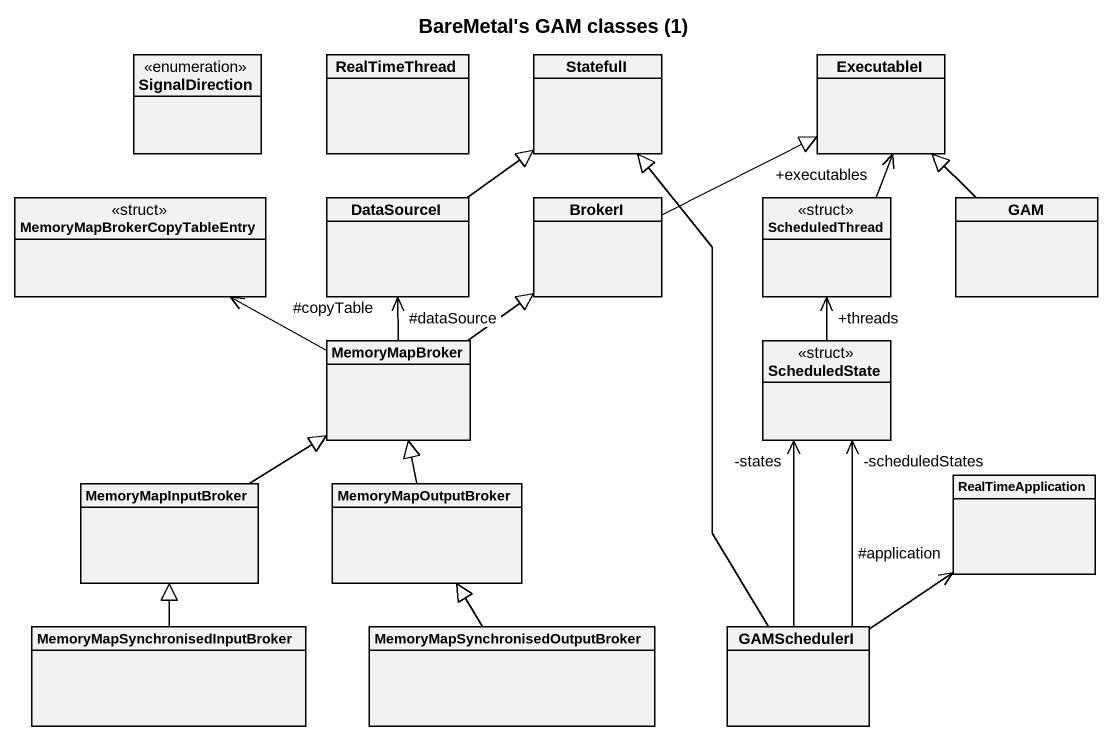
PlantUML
@startuml
title BareMetal's GAM classes (1)
hide circle
hide empty members
enum SignalDirection
class RealTimeThread
class StatefulI
class ExecutableI
class "MemoryMapBrokerCopyTableEntry" as MemoryMapBrokerCopyTableEntr <<struct>>
class DataSourceI
class BrokerI
class ScheduledThread <<struct>>
class GAM
class MemoryMapBroker
class ScheduledState <<struct>>
class MemoryMapInputBroker
class MemoryMapOutputBroker
class RealTimeApplication
class "MemoryMapSynchronisedInputBroker" as MemoryMapSynchronisedInputBr
class "MemoryMapSynchronisedOutputBroker" as MemoryMapSynchronisedOutputB
class GAMSchedulerI
DataSourceI -up-|> StatefulI
BrokerI -right-|> ExecutableI
ScheduledThread -up-> "+executables" ExecutableI
GAM -up-|> ExecutableI
MemoryMapBroker -left-> "#copyTable" MemoryMapBrokerCopyTableEntr
MemoryMapBroker -up-> "#dataSource" DataSourceI
MemoryMapBroker -up-|> BrokerI
ScheduledState -up-> "+threads" ScheduledThread
MemoryMapInputBroker -up-|> MemoryMapBroker
MemoryMapOutputBroker -up-|> MemoryMapBroker
MemoryMapSynchronisedInputBr -up-|> MemoryMapInputBroker
MemoryMapSynchronisedOutputB -up-|> MemoryMapOutputBroker
GAMSchedulerI -up-|> StatefulI
GAMSchedulerI -up-> "-scheduledStates" ScheduledState
GAMSchedulerI -up-> "-states" ScheduledState
GAMSchedulerI -up-> "#application" RealTimeApplication
@enduml
